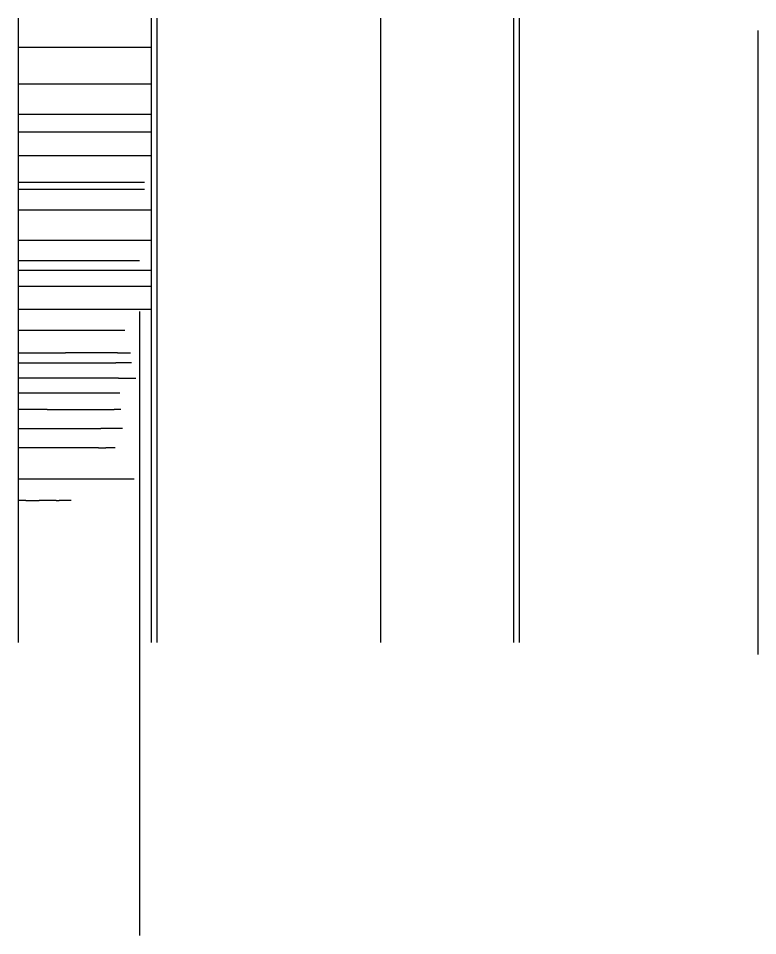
# Model space of a CAD drawing. Header units: millimetres. Extents: x -191 to 6553, y -2393 to 721.
# Drawn here: x 5272 to 6553, y -2393 to -805 of the extents above; entities that cross this region are included whole.
import ezdxf

# ---------------------------------------------------------------- set-up
doc = ezdxf.new("R2010")
doc.units = ezdxf.units.MM
doc.layers.add('Listwy', color=42, linetype='Continuous')

msp = doc.modelspace()

# ---------------------------------------------------------------- linework, layer by layer
for p, q in [((5272.1, -804.8), (5272.1, -1885.2)), ((5502.1, -804.8), (5502.1, -1885.2)), ((5512.1, -804.8), (5512.1, -1885.2)), ((5899.7, -804.8), (5899.7, -1885.2)), ((6129.7, -804.8), (6129.7, -1885.2)), ((6139.7, -804.8), (6139.7, -1885.2)), ((6552.9, -825.6), (6552.9, -1906)), ((5482.1, -1312.6), (5482.1, -2393))]:
    msp.add_line(p, q)
at = {"layer": 'Listwy'}
for p, q in [((5502.1, -855.2), (5272.1, -855.2)), ((5272.1, -918.2), (5502.1, -918.2)), ((5272.1, -970.5), (5502.1, -970.5)), ((5272.1, -1001.3), (5502.1, -1001.3)), ((5502.1, -1042.8), (5272.1, -1042.8)), ((5272.1, -1088.3), (5490.5, -1088.3)), ((5490.5, -1101.3), (5272.1, -1101.3)), ((5502.1, -1136.7), (5272.1, -1136.7)), ((5272.1, -1188.9), (5502.1, -1188.9)), ((5272.1, -1224.3), (5460, -1224.3)), ((5460, -1224.3), (5482, -1224.3)), ((5272.1, -1241), (5502.1, -1241)), ((5502.1, -1268.9), (5272.1, -1268.9)), ((5502.1, -1308.9), (5272.1, -1308.9)), ((5456.5, -1345), (5272.1, -1345)), ((5272.1, -1384), (5354, -1384)), ((5444, -1384), (5354, -1384)), ((5444, -1384), (5466.3, -1384)), ((5272.1, -1401), (5350.9, -1401)), ((5350.9, -1401), (5440.9, -1401)), ((5468.2, -1401), (5440.9, -1401)), ((5445.5, -1427.8), (5272.1, -1427.8)), ((5445.5, -1427.8), (5475.5, -1427.8)), ((5272.1, -1453), (5423.3, -1453)), ((5423.3, -1453), (5436.3, -1453)), ((5436.3, -1453), (5447.8, -1453)), ((5319.3, -1482.1), (5272.1, -1482.1)), ((5322.3, -1482.1), (5319.3, -1482.1)), ((5322.3, -1482.1), (5387.6, -1482.1)), ((5387.6, -1482.1), (5423.2, -1482.1)), ((5423.2, -1482.1), (5438.3, -1482.1)), ((5449.8, -1482.1), (5438.3, -1482.1)), ((5272.1, -1514.9), (5349.4, -1514.9)), ((5349.4, -1514.9), (5414.9, -1514.9)), ((5426.4, -1514.9), (5414.9, -1514.9)), ((5452.8, -1514.9), (5426.4, -1514.9)), ((5349.2, -1548.2), (5272.1, -1548.2)), ((5411, -1548.2), (5349.2, -1548.2)), ((5411, -1548.2), (5417.5, -1548.2)), ((5417.5, -1548.2), (5424, -1548.2)), ((5439.8, -1548.2), (5424, -1548.2)), ((5272.1, -1602.2), (5337.1, -1602.2)), ((5337.1, -1602.2), (5403.5, -1602.2)), ((5403.5, -1602.2), (5473, -1602.2)), ((5285.1, -1639.8), (5272.1, -1639.8)), ((5285.1, -1639.8), (5296.6, -1639.8)), ((5296.6, -1639.8), (5308.1, -1639.8)), ((5319.6, -1639.8), (5308.1, -1639.8)), ((5337.6, -1639.8), (5319.6, -1639.8)), ((5337.6, -1639.8), (5342.6, -1639.8)), ((5355.6, -1639.8), (5342.6, -1639.8)), ((5363.8, -1639.8), (5355.6, -1639.8))]:
    msp.add_line(p, q, dxfattribs=at)

doc.saveas('drawing.dxf')
